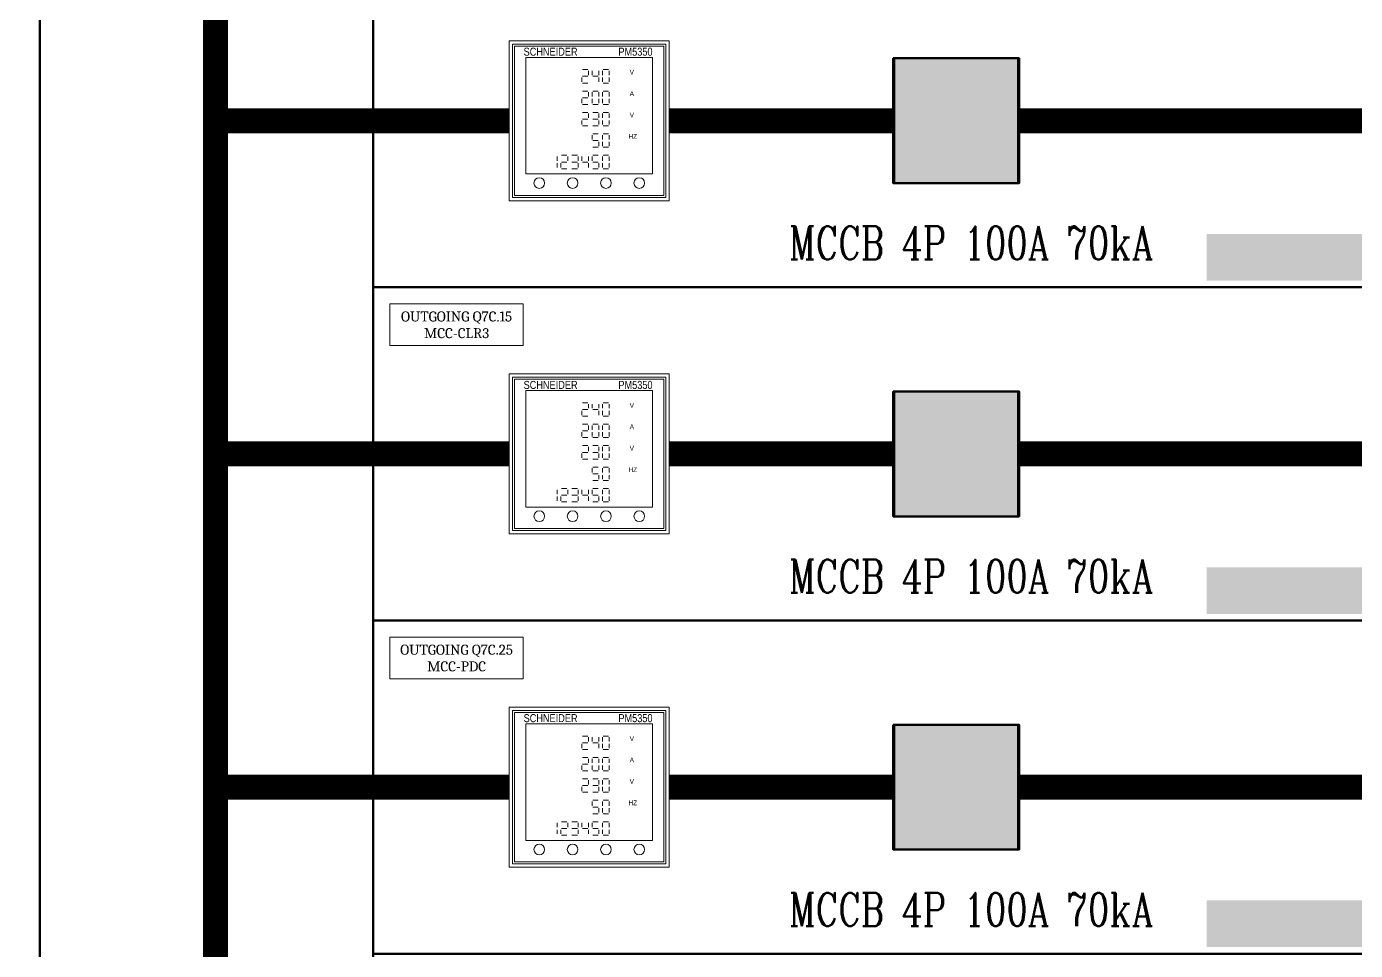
# Model space of a CAD drawing. Header units: millimetres. Extents: x -116965 to 323937, y 291661 to 566926.
# Drawn here: x -42841 to -42043, y 305939 to 306494 of the extents above; entities that cross this region are included whole.
import ezdxf
from ezdxf.enums import TextEntityAlignment as Align

# ---------------------------------------------------------------- set-up
doc = ezdxf.new("R2010")
doc.units = ezdxf.units.MM
doc.layers.get('0').update_dxf_attribs({"lineweight": 18})
doc.layers.add('BASE', color=7, linetype='Continuous', lineweight=15)
doc.layers.add('hw_Text', color=7, linetype='Continuous', lineweight=13)
doc.layers.add('C00-00-00', color=7, linetype='Continuous')
doc.layers.add('C32-AD-3C', color=7, linetype='Continuous', true_color=0x32ad3c)
doc.layers.add('C49-50-57', color=7, linetype='Continuous', true_color=0x495057)
doc.styles.add('hw_Block', font='complex.shx', dxfattribs={"width": 0.75})
doc.styles.add('hw_Block.', font='Cambria.ttf')
doc.styles.add('VnArial', font='')
doc.styles.get('VnArial').set_extended_font_data('.VnArial NarrowH')

# ---------------------------------------------------------------- blocks, each defined once
blk = doc.blocks.new('1232')
at = {"color": 7, "linetype": 'Continuous', "lineweight": 13}
for p, q in [((43.43, 71.35), (43.43, 73.92)), ((43.84, 78.67), (47.07, 78.67)), ((43.84, 74.65), (47.07, 74.65)), ((47.48, 77.94), (47.48, 75.37)), ((49.66, 77.94), (49.66, 75.37)), ((50.08, 74.65), (53.3, 74.65)), ((53.72, 77.94), (53.72, 75.37)), ((53.72, 71.35), (53.72, 73.92)), ((55.9, 77.94), (55.9, 75.37)), ((55.9, 71.35), (55.9, 73.92)), ((56.31, 78.67), (59.54, 78.67)), ((59.95, 77.94), (59.95, 75.37)), ((59.95, 71.35), (59.95, 73.92)), ((43.84, 70.62), (47.07, 70.62)), ((43.84, 65.82), (47.07, 65.82)), ((47.48, 65.09), (47.48, 62.52)), ((49.66, 65.09), (49.66, 62.52)), ((50.08, 65.82), (53.3, 65.82)), ((53.72, 65.09), (53.72, 62.52)), ((55.9, 65.09), (55.9, 62.52)), ((56.31, 70.62), (59.54, 70.62)), ((56.31, 65.82), (59.54, 65.82)), ((59.95, 65.09), (59.95, 62.52)), ((43.43, 58.49), (43.43, 61.06)), ((43.84, 61.79), (47.07, 61.79)), ((43.84, 57.77), (47.07, 57.77)), ((49.66, 58.49), (49.66, 61.06)), ((50.08, 57.77), (53.3, 57.77)), ((53.72, 58.49), (53.72, 61.06)), ((55.9, 58.49), (55.9, 61.06)), ((56.31, 57.77), (59.54, 57.77)), ((59.95, 58.49), (59.95, 61.06)), ((43.43, 45.64), (43.43, 48.21)), ((43.84, 52.96), (47.07, 52.96)), ((43.84, 48.94), (47.07, 48.94)), ((47.48, 52.23), (47.48, 49.66)), ((50.08, 52.96), (53.3, 52.96)), ((50.08, 48.94), (53.3, 48.94)), ((53.72, 52.23), (53.72, 49.66)), ((53.72, 45.64), (53.72, 48.21)), ((55.9, 52.23), (55.9, 49.66)), ((55.9, 45.64), (55.9, 48.21)), ((56.31, 52.96), (59.54, 52.96)), ((59.95, 52.23), (59.95, 49.66)), ((59.95, 45.64), (59.95, 48.21)), ((43.84, 44.91), (47.07, 44.91)), ((50.08, 44.91), (53.3, 44.91)), ((50.08, 40.1), (53.3, 40.1)), ((56.31, 44.91), (59.54, 44.91)), ((56.31, 40.1), (59.54, 40.1)), ((49.66, 39.38), (49.66, 36.81)), ((50.08, 36.08), (53.3, 36.08)), ((50.08, 32.06), (53.3, 32.06)), ((53.72, 32.78), (53.72, 35.35)), ((55.9, 39.38), (55.9, 36.81)), ((55.9, 32.78), (55.9, 35.35)), ((56.31, 32.06), (59.54, 32.06)), ((59.95, 39.38), (59.95, 36.81)), ((59.95, 32.78), (59.95, 35.35)), ((28.79, 26.5), (28.79, 23.93)), ((31.38, 27.23), (34.61, 27.23)), ((35.02, 26.5), (35.02, 23.93)), ((37.61, 27.23), (40.84, 27.23)), ((41.25, 26.5), (41.25, 23.93)), ((43.43, 26.5), (43.43, 23.93)), ((47.48, 26.5), (47.48, 23.93)), ((49.66, 26.5), (49.66, 23.93)), ((50.08, 27.23), (53.3, 27.23)), ((55.9, 26.5), (55.9, 23.93)), ((56.31, 27.23), (59.54, 27.23)), ((59.95, 26.5), (59.95, 23.93)), ((28.79, 19.91), (28.79, 22.47)), ((30.97, 19.91), (30.97, 22.47)), ((31.38, 23.2), (34.61, 23.2)), ((31.38, 19.18), (34.61, 19.18)), ((37.61, 23.2), (40.84, 23.2)), ((37.61, 19.18), (40.84, 19.18)), ((41.25, 19.91), (41.25, 22.47)), ((43.84, 23.2), (47.07, 23.2)), ((47.48, 19.91), (47.48, 22.47)), ((50.08, 23.2), (53.3, 23.2)), ((50.08, 19.18), (53.3, 19.18)), ((53.72, 19.91), (53.72, 22.47)), ((55.9, 19.91), (55.9, 22.47)), ((56.31, 19.18), (59.54, 19.18)), ((59.95, 19.91), (59.95, 22.47))]:
    blk.add_line(p, q, dxfattribs=at)
at = {"layer": 'BASE', "lineweight": 13}
for points in [[(96, 0), (0, 0), (0, 96), (96, 96)], [(3.2, 3.2), (92.8, 3.2), (92.8, 92.8), (3.2, 92.8)], [(10, 16.06), (86, 16.06), (86, 86), (10, 86)]]:
    blk.add_lwpolyline(points, close=True, dxfattribs=at)
at = {"layer": 'BASE', "color": 3, "lineweight": 13}
blk.add_lwpolyline([(2, 2), (94, 2), (94, 94), (2, 94)], close=True, dxfattribs=at)
at = {"layer": 'BASE', "lineweight": 13}
for centre in [(18, 10.61), (38, 10.61), (58, 10.61), (78, 10.61)]:
    blk.add_circle(centre, 3.2, dxfattribs=at)
at = {"layer": 'hw_Text', "lineweight": 13, "style": 'VnArial'}
for s, height, p in [('Schneider', 4.8, (24.76, 89.41)), ('V', 2.88, (73.53, 77.14)), ('A', 2.88, (73.53, 64.28)), ('V', 2.88, (73.53, 51.43)), ('Hz', 2.88, (74.05, 38.57))]:
    blk.add_text(s, height=height, rotation=360, dxfattribs=at).set_placement(p, align=Align.MIDDLE_CENTER)
at = {"layer": 'hw_Text', "color": 1, "lineweight": 13, "style": 'VnArial'}
blk.add_text('PM5350', height=4.8, rotation=360, dxfattribs=at).set_placement((75.69, 89.41), align=Align.MIDDLE_CENTER)
blk = doc.blocks.new('Load Outgoingx')
at = {"color": 0, "lineweight": 5, "ltscale": 0.7}
blk.add_lwpolyline([(10, -10), (10, -35), (90, -35), (90, -10)], close=True, dxfattribs=at)
at = {"color": 0, "lineweight": 5, "style": 'hw_Block.'}
for tag, p in [('LINE1', (50, -17.5)), ('LINE2', (50, -27.5))]:
    blk.add_attdef(tag, text='', height=6, dxfattribs=at).set_placement(p, align=Align.MIDDLE_CENTER)

msp = doc.modelspace()

# ---------------------------------------------------------------- hatches: boundary and pattern name
at = {"layer": 'C00-00-00'}
h = msp.add_hatch(color=256, dxfattribs=at)
edge = h.paths.add_edge_path()
edge.add_arc((-42283.190018, 306437.130677), 27.496163, 0, 360)
h = msp.add_hatch(color=256, dxfattribs=at)
edge = h.paths.add_edge_path()
edge.add_arc((-42283.190018, 306437.130675), 27.496163, 0, 360)
h = msp.add_hatch(color=256, dxfattribs=at)
edge = h.paths.add_edge_path()
edge.add_arc((-42283.190018, 306437.130675), 27.496163, 0, 360)
h = msp.add_hatch(color=256, dxfattribs=at)
h.dxf.hatch_style = 2
h.paths.add_polyline_path([(-42315.685481, 306444.629628), (-42250.694556, 306444.629628), (-42250.694556, 306429.631722), (-42315.685481, 306429.631722)])
h = msp.add_hatch(color=256, dxfattribs=at)
h.dxf.hatch_style = 2
h.paths.add_polyline_path([(-42132.728056, 306369.140167), (-41940.754856, 306369.140167), (-41940.754856, 306341.144077), (-42132.728056, 306341.144077)])
h = msp.add_hatch(color=256, dxfattribs=at)
edge = h.paths.add_edge_path()
edge.add_arc((-42283.190018, 306237.158592), 27.496163, 0, 360)
h = msp.add_hatch(color=256, dxfattribs=at)
edge = h.paths.add_edge_path()
edge.add_arc((-42283.190018, 306237.158592), 27.496163, 0, 360)
h = msp.add_hatch(color=256, dxfattribs=at)
edge = h.paths.add_edge_path()
edge.add_arc((-42283.190018, 306237.158592), 27.496163, 0, 360)
h = msp.add_hatch(color=256, dxfattribs=at)
h.dxf.hatch_style = 2
h.paths.add_polyline_path([(-42315.685481, 306244.657545), (-42250.694556, 306244.657545), (-42250.694556, 306229.659639), (-42315.685481, 306229.659639)])
h = msp.add_hatch(color=256, dxfattribs=at)
h.dxf.hatch_style = 2
h.paths.add_polyline_path([(-42132.728056, 306169.168083), (-41940.754856, 306169.168083), (-41940.754856, 306141.171992), (-42132.728056, 306141.171992)])
h = msp.add_hatch(color=256, dxfattribs=at)
edge = h.paths.add_edge_path()
edge.add_arc((-42283.190018, 306037.186509), 27.496163, 0, 360)
h = msp.add_hatch(color=256, dxfattribs=at)
edge = h.paths.add_edge_path()
edge.add_arc((-42283.190018, 306037.186509), 27.496163, 0, 360)
h = msp.add_hatch(color=256, dxfattribs=at)
edge = h.paths.add_edge_path()
edge.add_arc((-42283.190018, 306037.186508), 27.496163, 0, 360)
h = msp.add_hatch(color=256, dxfattribs=at)
h.dxf.hatch_style = 2
h.paths.add_polyline_path([(-42315.685481, 306044.685463), (-42250.694556, 306044.685463), (-42250.694556, 306029.687556), (-42315.685481, 306029.687556)])
h = msp.add_hatch(color=256, dxfattribs=at)
h.dxf.hatch_style = 2
h.paths.add_polyline_path([(-42132.728056, 305969.196002), (-41940.754856, 305969.196002), (-41940.754856, 305941.199908), (-42132.728056, 305941.199908)])
at = {"layer": 'C32-AD-3C'}
h = msp.add_hatch(color=256, dxfattribs=at)
h.dxf.hatch_style = 2
h.paths.add_polyline_path([(-42305.686878, 306424.63242), (-42290.688971, 306424.63242), (-42290.688971, 306399.635911), (-42305.686878, 306399.635911)])
h = msp.add_hatch(color=256, dxfattribs=at)
h.dxf.hatch_style = 2
h.paths.add_polyline_path([(-42305.686878, 306424.632418), (-42290.688971, 306424.632418), (-42290.688971, 306399.635909), (-42305.686878, 306399.635909)])
h = msp.add_hatch(color=256, dxfattribs=at)
h.dxf.hatch_style = 2
h.paths.add_polyline_path([(-42305.686878, 306424.632418), (-42290.688971, 306424.632418), (-42290.688971, 306399.635909), (-42305.686878, 306399.635909)])
h = msp.add_hatch(color=256, dxfattribs=at)
h.dxf.hatch_style = 2
h.paths.add_polyline_path([(-42305.686878, 306224.660336), (-42290.688971, 306224.660336), (-42290.688971, 306199.663826), (-42305.686878, 306199.663826)])
h = msp.add_hatch(color=256, dxfattribs=at)
h.dxf.hatch_style = 2
h.paths.add_polyline_path([(-42305.686878, 306224.660336), (-42290.688971, 306224.660336), (-42290.688971, 306199.663826), (-42305.686878, 306199.663826)])
h = msp.add_hatch(color=256, dxfattribs=at)
h.dxf.hatch_style = 2
h.paths.add_polyline_path([(-42305.686878, 306224.660336), (-42290.688971, 306224.660336), (-42290.688971, 306199.663826), (-42305.686878, 306199.663826)])
h = msp.add_hatch(color=256, dxfattribs=at)
h.dxf.hatch_style = 2
h.paths.add_polyline_path([(-42305.686878, 306024.688255), (-42290.688971, 306024.688255), (-42290.688971, 305999.691742), (-42305.686878, 305999.691742)])
h = msp.add_hatch(color=256, dxfattribs=at)
h.dxf.hatch_style = 2
h.paths.add_polyline_path([(-42305.686878, 306024.688253), (-42290.688971, 306024.688253), (-42290.688971, 305999.691744), (-42305.686878, 305999.691744)])
h = msp.add_hatch(color=256, dxfattribs=at)
h.dxf.hatch_style = 2
h.paths.add_polyline_path([(-42305.686878, 306024.688253), (-42290.688971, 306024.688253), (-42290.688971, 305999.691744), (-42305.686878, 305999.691744)])
at = {"layer": 'C49-50-57'}
h = msp.add_hatch(color=256, dxfattribs=at)
h.dxf.hatch_style = 2
h.paths.add_polyline_path([(-42320.684784, 306474.625442), (-42245.695253, 306474.625442), (-42245.695253, 306399.635911), (-42320.684784, 306399.635911)])
h = msp.add_hatch(color=256, dxfattribs=at)
h.dxf.hatch_style = 2
h.paths.add_polyline_path([(-42320.684784, 306474.62544), (-42245.695253, 306474.62544), (-42245.695253, 306399.635909), (-42320.684784, 306399.635909)])
h = msp.add_hatch(color=256, dxfattribs=at)
h.dxf.hatch_style = 2
h.paths.add_polyline_path([(-42320.684784, 306474.62544), (-42245.695253, 306474.62544), (-42245.695253, 306399.635909), (-42320.684784, 306399.635909)])
h = msp.add_hatch(color=256, dxfattribs=at)
h.dxf.hatch_style = 2
h.paths.add_polyline_path([(-42320.684784, 306274.653358), (-42245.695253, 306274.653358), (-42245.695253, 306199.663826), (-42320.684784, 306199.663826)])
h = msp.add_hatch(color=256, dxfattribs=at)
h.dxf.hatch_style = 2
h.paths.add_polyline_path([(-42320.684784, 306274.653358), (-42245.695253, 306274.653358), (-42245.695253, 306199.663826), (-42320.684784, 306199.663826)])
h = msp.add_hatch(color=256, dxfattribs=at)
h.dxf.hatch_style = 2
h.paths.add_polyline_path([(-42320.684784, 306274.653358), (-42245.695253, 306274.653358), (-42245.695253, 306199.663826), (-42320.684784, 306199.663826)])
h = msp.add_hatch(color=256, dxfattribs=at)
h.dxf.hatch_style = 2
h.paths.add_polyline_path([(-42320.684784, 306074.681275), (-42245.695253, 306074.681275), (-42245.695253, 305999.691744), (-42320.684784, 305999.691744)])
h = msp.add_hatch(color=256, dxfattribs=at)
h.dxf.hatch_style = 2
h.paths.add_polyline_path([(-42320.684784, 306074.681275), (-42245.695253, 306074.681275), (-42245.695253, 305999.691744), (-42320.684784, 305999.691744)])
h = msp.add_hatch(color=256, dxfattribs=at)
h.dxf.hatch_style = 2
h.paths.add_polyline_path([(-42320.684784, 306074.681273), (-42245.695253, 306074.681273), (-42245.695253, 305999.691742), (-42320.684784, 305999.691742)])

# ---------------------------------------------------------------- linework, layer by layer
at = {"color": 1, "lineweight": -3, "ltscale": 5, "const_width": 15}
for points in [[(-42727.297588, 305037.326092), (-42727.297588, 306937.060883)], [(-42551.019708, 306437.130675), (-42727.297588, 306437.130675)], [(-42320.684784, 306437.130675), (-42455.019708, 306437.130675)], [(-42245.695253, 306437.130675), (-41879.792264, 306437.130675)], [(-42551.019708, 306237.158592), (-42727.297588, 306237.158592)], [(-42320.684784, 306237.158592), (-42455.019708, 306237.158592)], [(-42245.695253, 306237.158592), (-41879.792264, 306237.158592)], [(-42551.019708, 306037.186509), (-42727.297588, 306037.186509)], [(-42320.684784, 306037.186509), (-42455.019708, 306037.186509)], [(-42245.695253, 306037.186509), (-41879.792264, 306037.186509)]]:
    msp.add_lwpolyline(points, dxfattribs=at)
at = {"layer": 'C00-00-00', "lineweight": 211}
msp.add_lwpolyline([(-42632.658262, 307037.046927), (-41932.755971, 307037.046927), (-41932.755971, 304837.354008), (-42632.658262, 304837.354008)], close=True, dxfattribs=at)
at = {"layer": 'C00-00-00', "lineweight": 100}
for points in [[(-43232.574512, 306937.060883), (-42832.630346, 306937.060883), (-42832.630346, 304937.340052), (-43232.574512, 304937.340052)], [(-42832.630346, 306937.060883), (-42632.658262, 306937.060883), (-42632.658262, 304937.340052), (-42832.630346, 304937.340052)], [(-42632.658262, 306537.116717), (-41932.755971, 306537.116717), (-41932.755971, 306337.144633), (-42632.658262, 306337.144633)], [(-42632.658262, 306337.144633), (-41932.755971, 306337.144633), (-41932.755971, 306137.172552), (-42632.658262, 306137.172552)], [(-42632.658262, 306137.172552), (-41932.755971, 306137.172552), (-41932.755971, 305937.200467), (-42632.658262, 305937.200467)]]:
    msp.add_lwpolyline(points, close=True, dxfattribs=at)
at = {"layer": 'C00-00-00', "lineweight": 50}
for points in [[(-42320.684784, 306474.625442), (-42245.695253, 306474.625442), (-42245.695253, 306399.635911), (-42320.684784, 306399.635911)], [(-42320.684784, 306474.62544), (-42245.695253, 306474.62544), (-42245.695253, 306399.635909), (-42320.684784, 306399.635909)], [(-42320.201882, 306474.62544), (-42245.212351, 306474.62544), (-42245.212351, 306399.635909), (-42320.201882, 306399.635909)], [(-42320.684784, 306274.653358), (-42245.695253, 306274.653358), (-42245.695253, 306199.663826), (-42320.684784, 306199.663826)], [(-42320.684784, 306274.653358), (-42245.695253, 306274.653358), (-42245.695253, 306199.663826), (-42320.684784, 306199.663826)], [(-42320.201882, 306274.653358), (-42245.212351, 306274.653358), (-42245.212351, 306199.663826), (-42320.201882, 306199.663826)], [(-42320.684784, 306074.681275), (-42245.695253, 306074.681275), (-42245.695253, 305999.691744), (-42320.684784, 305999.691744)], [(-42320.684784, 306074.681273), (-42245.695253, 306074.681273), (-42245.695253, 305999.691742), (-42320.684784, 305999.691742)], [(-42320.201882, 306074.681275), (-42245.212351, 306074.681275), (-42245.212351, 305999.691744), (-42320.201882, 305999.691744)]]:
    msp.add_lwpolyline(points, close=True, dxfattribs=at)

# ---------------------------------------------------------------- block references
for p in [(-42551.019708, 306389.130675), (-42551.019708, 306189.158592), (-42551.019708, 305989.186509)]:
    msp.add_blockref('1232', p)
at = {"lineweight": -3}
for p, values in [((-42632.658262, 306337.144636), {'LINE2': 'MCC-CLR3', 'LINE1': 'OUTGOING Q7C.15'}), ((-42632.658262, 306137.172552), {'LINE2': 'MCC-PDC', 'LINE1': 'OUTGOING Q7C.25'})]:
    msp.add_blockref('Load Outgoingx', p, dxfattribs=at).add_auto_attribs(values)

# ---------------------------------------------------------------- texts
at = {"color": 2, "char_height": 20, "attachment_point": 5, "style": 'hw_Block'}
for insert in [(-42273.986626, 306363.753818), (-42273.986626, 306163.781737), (-42273.986626, 305963.809653)]:
    msp.add_mtext_dynamic_manual_height_columns('MCCB 4P 100A 70kA', width=280.32785492, gutter_width=12.5, heights=[0], dxfattribs=dict(at, insert=insert))

doc.saveas('drawing.dxf')
